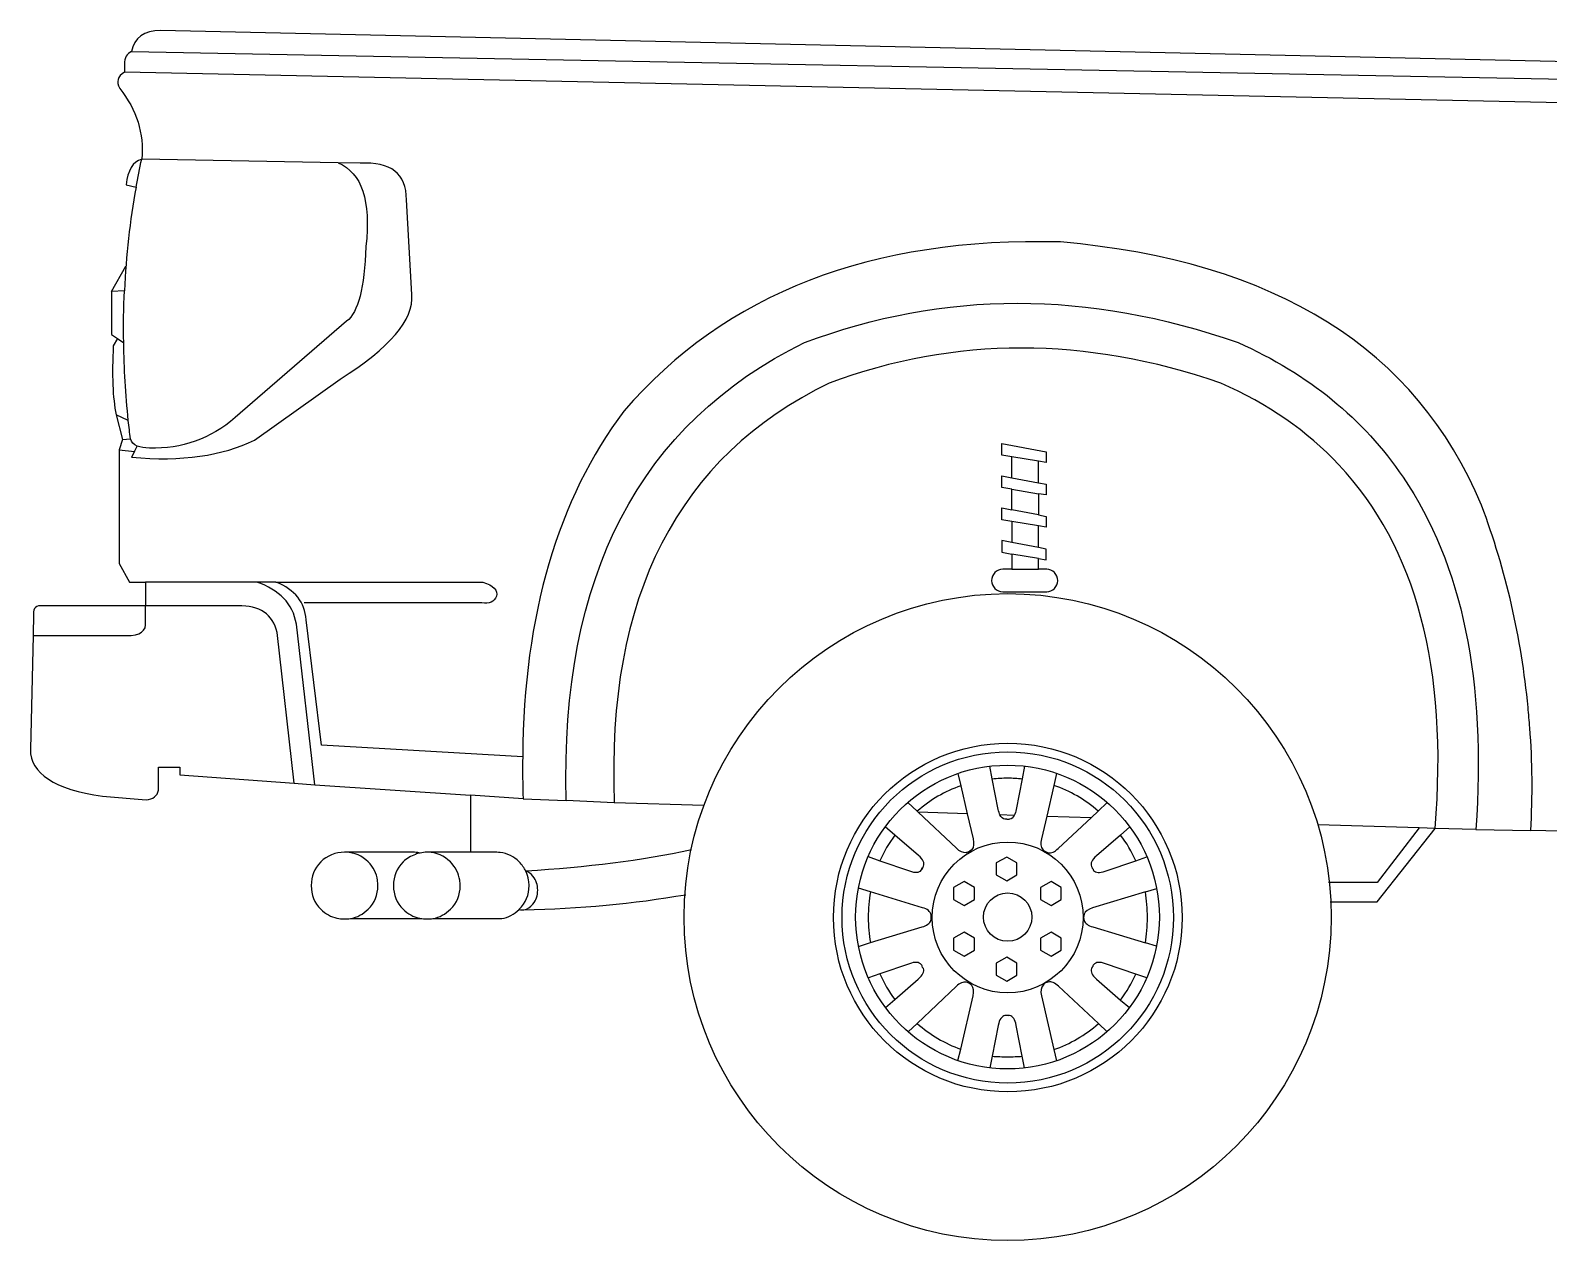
# Model space of a CAD drawing. Header units: metres. Extents: x -4511 to 935, y 0 to 1931.
# Drawn here: x -4511 to -2692, y 0 to 1450 of the extents above; entities that cross this region are included whole.
import ezdxf

# ---------------------------------------------------------------- set-up
doc = ezdxf.new("R2010")
doc.units = ezdxf.units.M
doc.layers.add('ceco.net 247', color=7, linetype='Continuous')

msp = doc.modelspace()

# ---------------------------------------------------------------- linework, layer by layer
at = {"layer": 'ceco.net 247'}
for points in [[(-4390, 1424.5), (-2650.8, 1391.3)], [(-2582.6, 1361.1), (-4398.4, 1399.8)], [(-4142.4, 1291.2), (-4377.7, 1295.8)], [(-4413.8, 1137.2), (-4396.7, 1167.3)], [(-4398.4, 1137.9), (-4413.8, 1137.2)], [(-4413.8, 1137.2), (-4413.8, 1085.5), (-4406.7, 1080.6)], [(-4406.7, 1080.6), (-4399.3, 1075.6)], [(-4393.8, 982.4), (-4408.5, 989.4)], [(-4408.5, 989.4), (-4400.8, 959.7)], [(-4400.8, 959.7), (-4404.6, 947.4)], [(-4404.6, 947.4), (-4404.6, 811), (-4392.5, 788.7), (-4373.1, 788.7)], [(-4404.6, 947.4), (-4386.5, 945.2)], [(-4400.8, 959.7), (-4391.3, 960.3)], [(-4386.5, 945.2), (-4383.2, 951.8)], [(-3335.3, 939), (-3347.2, 941), (-3347.2, 955.1), (-3294.2, 944.9), (-3294.2, 932), (-3303.4, 933.7)], [(-3335.3, 913.9), (-3335.3, 939)], [(-3303.4, 933.7), (-3335.3, 939)], [(-3303.4, 907.8), (-3303.4, 933.7)], [(-3335.3, 900.1), (-3347.2, 902.1), (-3347.2, 916.3), (-3335.3, 913.9)], [(-3335.3, 913.9), (-3303.4, 907.8)], [(-3335.3, 875.6), (-3335.3, 900.1)], [(-3335.3, 900.1), (-3303.4, 894.6)], [(-3303.4, 907.8), (-3294.2, 906), (-3294.2, 893.2), (-3303.4, 894.6)], [(-3303.4, 894.6), (-3303.4, 869.3)], [(-3335.3, 861.6), (-3347.2, 863.6), (-3347.2, 877.8), (-3335.3, 875.6)], [(-3303.4, 869.3), (-3335.3, 875.6)], [(-3335.3, 861.6), (-3335.3, 836.3)], [(-3303.4, 856.3), (-3335.3, 861.6)], [(-3303.4, 869.3), (-3294.2, 867.5), (-3294.2, 854.6), (-3303.4, 856.3)], [(-3303.4, 830.1), (-3303.4, 856.3)], [(-3335.3, 836.3), (-3347.2, 838.5), (-3347.2, 824.6), (-3335.3, 822.4)], [(-3303.4, 830.1), (-3335.3, 836.3)], [(-3335.3, 822.4), (-3335.3, 804.1)], [(-3303.4, 817.1), (-3335.3, 822.4)], [(-3303.4, 817.1), (-3294.2, 815.6), (-3294.2, 828.4), (-3303.4, 830.1)], [(-3335.3, 804.1), (-3303.4, 804.1)], [(-3303.4, 804.1), (-3303.4, 817.1)], [(-4240, 788.7), (-4373.1, 788.7)], [(-4373.1, 788.7), (-4373.1, 760.4)], [(-4216.9, 788.7), (-4240, 788.7)], [(-3358.8, 553), (-3361.4, 568.1)], [(-3320, 568.2), (-3322.8, 553.2)], [(-4194.9, 547.7), (-4170.5, 545.9)], [(-4170.5, 545.9), (-3983.8, 533.6)], [(-3400, 559.3), (-3396.5, 544.6)], [(-3281.6, 559.6), (-3284.7, 545.1)], [(-3920.8, 529.2), (-3983.8, 533.6)], [(-3983.8, 533.6), (-3983.8, 465)], [(-3920.8, 529.2), (-3869.1, 527)], [(-3396.5, 544.6), (-3388.6, 511)], [(-3284.7, 545.1), (-3293.3, 508.3)], [(-3811.5, 524.4), (-3869.1, 527)], [(-3704.2, 520.9), (-3811.5, 524.4)], [(-3448.6, 514.2), (-3459.8, 524.6)], [(-3447.5, 512.9), (-3448.6, 514.2)], [(-3388.7, 511), (-3447.5, 512.9)], [(-3332.4, 509.2), (-3349.4, 509.8)], [(-3239.8, 506.5), (-3231.7, 514.2)], [(-3231.7, 514.2), (-3220.9, 524.6)], [(-3475.2, 485.4), (-3486.8, 495.4)], [(-3293.3, 508.3), (-3239.8, 506.5)], [(-3193.9, 495.3), (-3204.9, 485.7)], [(-2847.2, 494.2), (-2968.6, 498)], [(-2847.2, 494.2), (-2897.3, 428.9), (-2955.6, 428.9)], [(-2953.7, 405.8), (-2897.3, 405.8), (-2828, 493.6)], [(-2828, 493.6), (-2847.2, 494.2)], [(-2779.2, 492.3), (-2828, 493.6)], [(-2779.2, 492.3), (-2713.5, 491)], [(-2499.7, 486.3), (-2713.5, 491)], [(-3983.8, 465), (-4035, 465)], [(-3507.3, 459.8), (-3493.2, 454.8)], [(-3354, 452.2), (-3354, 437.9), (-3341.3, 430.6), (-3329.1, 437.9), (-3329.1, 452.2), (-3341.3, 459.3), (-3354, 452.2), (-3354, 452.2)], [(-3186.6, 454.9), (-3173.3, 459.5)], [(-3917.3, 442.5), (-3917.5, 442.5)], [(-3504.7, 417.5), (-3519, 421.9)], [(-3392.3, 429.8), (-3405, 422.7), (-3405, 408.4), (-3392.3, 401.2), (-3379.9, 408.4), (-3379.9, 422.7), (-3392.3, 429.8), (-3392.3, 429.8)], [(-3301, 422.7), (-3301, 408.4), (-3288.2, 401.2), (-3275.9, 408.4), (-3275.9, 422.7), (-3288.2, 429.8), (-3301, 422.7), (-3301, 422.7)], [(-3175.2, 417.5), (-3161.6, 421.4)], [(-3405, 347.7), (-3392.3, 340.5), (-3379.9, 347.7), (-3379.9, 362), (-3392.3, 369.1), (-3405, 362), (-3405, 347.7), (-3405, 347.7)], [(-3275.9, 362), (-3288.2, 369.1), (-3301, 362), (-3301, 347.7), (-3288.2, 340.5), (-3275.9, 347.7), (-3275.9, 362), (-3275.9, 362)], [(-3518.9, 352.2), (-3504.7, 356.7)], [(-3161.8, 352.3), (-3175.2, 356.3)], [(-3341.3, 339.2), (-3354, 332.1), (-3354, 317.6), (-3341.3, 310.5), (-3329.1, 317.6), (-3329.1, 332.1), (-3341.3, 339.2), (-3341.3, 339.2)], [(-3493.4, 319.3), (-3507, 314.4)], [(-3173.6, 314.6), (-3186.6, 318.9)], [(-3486.6, 279), (-3475.4, 288.4)], [(-3204.9, 287.9), (-3194.2, 278.9)], [(-3448.8, 260), (-3459.5, 249.8)], [(-3221.1, 249.9), (-3231.3, 259.8)], [(-3399.8, 215.4), (-3396.5, 229)], [(-3358.8, 220.6), (-3361.4, 206.6)], [(-3320.2, 206.5), (-3322.8, 220.6)], [(-3284.7, 228.5), (-3281.7, 215.1)]]:
    msp.add_lwpolyline(points, dxfattribs=at)
for centre, radius in [((-3340.2, 387.3), 387.7), ((-3340, 386.8), 208.9), ((-3340.1, 386.9), 198.5), ((-3340.4, 387.4), 182), ((-3340.2, 386.9), 90.4), ((-3340.2, 387.3), 29)]:
    msp.add_circle(centre, radius, dxfattribs=at)
for points, knots in [([(-2648.3, 1412.1), (-2648.3, 1412.1), (-4355.1, 1450), (-4355.1, 1450), (-4374.9, 1449.7), (-4386.5, 1441.2), (-4390, 1424.5)], [0, 0, 0, 0, 1, 1, 1, 2, 2, 2, 2]), ([(-4390, 1424.5), (-4395.8, 1422.3), (-4398.6, 1417.2), (-4398.4, 1409.3), (-4398.4, 1409.3), (-4398.4, 1399.8), (-4398.4, 1399.8)], [0, 0, 0, 0, 1, 1, 1, 2, 2, 2, 2]), ([(-4398.4, 1399.8), (-4406.8, 1394.8), (-4408.7, 1388.4), (-4404.1, 1380.5), (-4383.7, 1354.7), (-4374.9, 1326.4), (-4377.7, 1295.8)], [0, 0, 0, 0, 1, 1, 1, 2, 2, 2, 2]), ([(-4377.7, 1295.8), (-4388.5, 1292.5), (-4394.7, 1282.3), (-4396.4, 1265), (-4396.4, 1265), (-4384.5, 1262.3), (-4384.5, 1262.3)], [0, 0, 0, 0, 1, 1, 1, 2, 2, 2, 2]), ([(-4386.5, 945.2), (-4386.5, 945.2), (-4390, 938.4), (-4390, 938.4), (-4330, 933.1), (-4280.9, 940.1), (-4242.6, 959), (-4242.6, 959), (-4139.9, 1032.1), (-4139.9, 1032.1), (-4080.3, 1069.4), (-4051.7, 1103.1), (-4054.1, 1133.4), (-4054.1, 1133.4), (-4060.5, 1247), (-4060.5, 1247), (-4060.7, 1278.4), (-4079.2, 1292.9), (-4116.2, 1290.7), (-4116.2, 1290.7), (-4142.4, 1291.2), (-4142.4, 1291.2)], [0, 0, 0, 0, 1, 1, 1, 2, 2, 2, 3, 3, 3, 4, 4, 4, 5, 5, 5, 6, 6, 6, 7, 7, 7, 7]), ([(-4142.4, 1291.2), (-4114, 1279.3), (-4103, 1245.8), (-4109.1, 1190.9), (-4110.7, 1141.6), (-4118.4, 1111.9), (-4132.2, 1101.5), (-4132.2, 1101.5), (-4265.7, 985.9), (-4265.7, 985.9), (-4295.5, 960.6), (-4329.7, 948.4), (-4368.3, 949.3), (-4374.4, 949.5), (-4379.3, 950.2), (-4383.2, 951.8)], [0, 0, 0, 0, 1, 1, 1, 2, 2, 2, 3, 3, 3, 4, 4, 4, 5, 5, 5, 5]), ([(-2713.5, 491), (-2711, 532.3), (-2711.3, 573.4), (-2714.6, 614.3), (-2715.2, 622.5), (-2715.9, 630.6), (-2716.7, 638.7), (-2724.5, 721.7), (-2743.1, 802.6), (-2772.4, 880.9), (-2850.5, 1068.4), (-3018.6, 1173.7), (-3276.8, 1196.4), (-3503.8, 1202.5), (-3678.2, 1135), (-3799.9, 993.8), (-3879.5, 888), (-3920, 749.8), (-3921.3, 579.4)], [0, 0, 0, 0, 1, 1, 1, 2, 2, 2, 3, 3, 3, 4, 4, 4, 5, 5, 5, 6, 6, 6, 6]), ([(-3869.1, 527), (-3876.6, 796), (-3781.4, 978.8), (-3583.6, 1075.8), (-3416.7, 1138.7), (-3243.6, 1138.7), (-3064.1, 1075.8), (-2979.6, 1038.2), (-2913.8, 984.5), (-2866.5, 914.6), (-2795.5, 810.3), (-2766.5, 669.5), (-2779.2, 492.3)], [0, 0, 0, 0, 1, 1, 1, 2, 2, 2, 3, 3, 3, 4, 4, 4, 4]), ([(-4406.7, 1080.6), (-4406.7, 1080.6), (-4411.8, 1072.1), (-4411.8, 1072.1), (-4413.6, 1037.1), (-4412.5, 1009.4), (-4408.5, 989.4)], [0, 0, 0, 0, 1, 1, 1, 2, 2, 2, 2]), ([(-2828, 493.6), (-2812.2, 685.6), (-2850.7, 830.8), (-2943.3, 929.3), (-2981.2, 969.8), (-3028.4, 1002.4), (-3084.7, 1027.2), (-3246.9, 1083.3), (-3403.3, 1083.3), (-3553.9, 1027.2), (-3735.6, 939), (-3821.6, 771.4), (-3811.5, 524.4)], [0, 0, 0, 0, 1, 1, 1, 2, 2, 2, 3, 3, 3, 4, 4, 4, 4]), ([(-3335.3, 804.1), (-3335.3, 804.1), (-3346.1, 804.1), (-3346.1, 804.1), (-3349.6, 804.1), (-3352.9, 802.8), (-3355.7, 800.2), (-3358.2, 797.4), (-3359.5, 794.3), (-3359.5, 790.7), (-3359.5, 790.7), (-3359.5, 790.5), (-3359.5, 790.5), (-3359.5, 787), (-3358.2, 783.9), (-3355.7, 781.3), (-3352.9, 778.6), (-3349.6, 777.1), (-3346.1, 777.1), (-3346.1, 777.1), (-3293.3, 777.1), (-3293.3, 777.1), (-3289.8, 777.1), (-3286.7, 778.6), (-3284.1, 781.3), (-3281.4, 783.9), (-3280.1, 787), (-3280.1, 790.5), (-3280.1, 790.5), (-3280.1, 790.7), (-3280.1, 790.7), (-3280.1, 794.3), (-3281.4, 797.4), (-3284.1, 800.2), (-3286.7, 802.8), (-3289.8, 804.1), (-3293.3, 804.1), (-3293.3, 804.1), (-3303.4, 804.1), (-3303.4, 804.1)], [0, 0, 0, 0, 1, 1, 1, 2, 2, 2, 3, 3, 3, 4, 4, 4, 5, 5, 5, 6, 6, 6, 7, 7, 7, 8, 8, 8, 9, 9, 9, 10, 10, 10, 11, 11, 11, 12, 12, 12, 13, 13, 13, 13]), ([(-4170.5, 545.9), (-4170.5, 545.9), (-4192.3, 738.4), (-4192.3, 738.4), (-4196.9, 763), (-4212.9, 779.7), (-4240, 788.7)], [0, 0, 0, 0, 1, 1, 1, 2, 2, 2, 2]), ([(-4216.9, 788.7), (-4216.9, 788.7), (-3969.2, 788.7), (-3969.2, 788.7), (-3956.1, 784.6), (-3950.7, 778.9), (-3952.7, 771.8), (-3955.4, 764.8), (-3961.5, 762.3), (-3970.4, 764.1), (-3970.4, 764.1), (-4183.3, 764.1), (-4183.3, 764.1)], [0, 0, 0, 0, 1, 1, 1, 2, 2, 2, 3, 3, 3, 4, 4, 4, 4]), ([(-3921.3, 579.4), (-3921.3, 579.4), (-4162.4, 593.5), (-4162.4, 593.5), (-4162.4, 593.5), (-4180.8, 743.5), (-4180.8, 743.5), (-4182.1, 764.6), (-4194.1, 779.7), (-4216.9, 788.7)], [0, 0, 0, 0, 1, 1, 1, 2, 2, 2, 3, 3, 3, 3]), ([(-4373.1, 760.4), (-4373.1, 760.4), (-4495.8, 760.4), (-4495.8, 760.4), (-4504.2, 761.1), (-4508.1, 757.9), (-4507.3, 750.7), (-4507.3, 750.7), (-4507.9, 724.7), (-4507.9, 724.7)], [0, 0, 0, 0, 1, 1, 1, 2, 2, 2, 3, 3, 3, 3]), ([(-4507.9, 724.7), (-4507.9, 724.7), (-4396.2, 724.7), (-4396.2, 724.7), (-4379.5, 724.5), (-4371.8, 730.2), (-4373.1, 741.3), (-4373.1, 741.3), (-4373.1, 760.4), (-4373.1, 760.4)], [0, 0, 0, 0, 1, 1, 1, 2, 2, 2, 3, 3, 3, 3]), ([(-4194.9, 547.7), (-4194.9, 547.7), (-4215.6, 728.5), (-4215.6, 728.5), (-4220.6, 750.2), (-4236.3, 760.8), (-4262.5, 760.4), (-4262.5, 760.4), (-4373.1, 760.4), (-4373.1, 760.4)], [0, 0, 0, 0, 1, 1, 1, 2, 2, 2, 3, 3, 3, 3]), ([(-4507.9, 724.7), (-4507.9, 724.7), (-4511.2, 588.4), (-4511.2, 588.4), (-4511.2, 559.3), (-4482.4, 540.6), (-4424.6, 532.1), (-4424.6, 532.1), (-4372.6, 527.9), (-4372.6, 527.9), (-4363.9, 528.6), (-4359, 532.5), (-4357.7, 539.3), (-4357.7, 539.3), (-4357.7, 567), (-4357.7, 567), (-4357.7, 567), (-4332.2, 567), (-4332.2, 567), (-4332.2, 567), (-4332.2, 558), (-4332.2, 558), (-4332.2, 558), (-4194.9, 547.7), (-4194.9, 547.7)], [0, 0, 0, 0, 1, 1, 1, 2, 2, 2, 3, 3, 3, 4, 4, 4, 5, 5, 5, 6, 6, 6, 7, 7, 7, 8, 8, 8, 8]), ([(-3358.8, 553), (-3352.5, 553.8), (-3346.3, 554.1), (-3340.1, 554.1), (-3334.2, 554.1), (-3328.5, 553.8), (-3322.8, 553.2)], [0, 0, 0, 0, 1, 1, 1, 2, 2, 2, 2]), ([(-3349.4, 509.8), (-3350.3, 511.6), (-3350.9, 513.8), (-3351.4, 516.4), (-3351.4, 516.4), (-3358.8, 553), (-3358.8, 553)], [0, 0, 0, 0, 1, 1, 1, 2, 2, 2, 2]), ([(-3322.8, 553.2), (-3322.8, 553.2), (-3330, 516.4), (-3330, 516.4), (-3330.5, 513.6), (-3331.3, 511.2), (-3332.4, 509.2)], [0, 0, 0, 0, 1, 1, 1, 2, 2, 2, 2]), ([(-3388.7, 511), (-3388.7, 511), (-3381.7, 481.2), (-3381.7, 481.2), (-3380.4, 475.6), (-3380.8, 471.4), (-3383, 468.5), (-3384.3, 467), (-3386.3, 465.7), (-3388.7, 464.7), (-3389.2, 464.7), (-3389.6, 464.7), (-3389.9, 464.5), (-3393.8, 464.1), (-3397.6, 465.9), (-3401.5, 469.8), (-3401.5, 469.8), (-3447.5, 512.9), (-3447.5, 512.9)], [0, 0, 0, 0, 1, 1, 1, 2, 2, 2, 3, 3, 3, 4, 4, 4, 5, 5, 5, 6, 6, 6, 6]), ([(-3341, 504.6), (-3341, 504.6), (-3341.3, 504.6), (-3341.3, 504.6), (-3341.9, 504.6), (-3342.6, 504.6), (-3343.4, 504.6), (-3345.9, 505.2), (-3348, 506.8), (-3349.4, 509.8)], [0, 0, 0, 0, 1, 1, 1, 2, 2, 2, 3, 3, 3, 3]), ([(-3341, 504.6), (-3340.6, 504.6), (-3340.4, 504.6), (-3340.2, 504.6), (-3339.5, 504.6), (-3338.8, 504.6), (-3337.9, 504.6)], [0, 0, 0, 0, 1, 1, 1, 2, 2, 2, 2]), ([(-3293.3, 508.3), (-3293.3, 508.3), (-3299.7, 481.2), (-3299.7, 481.2), (-3301, 475.5), (-3300.5, 471.3), (-3298.1, 468.3), (-3296.1, 466.3), (-3293.9, 465), (-3291.7, 464.5), (-3287.8, 463.7), (-3283.8, 465.4), (-3279.6, 469.6), (-3279.6, 469.6), (-3239.8, 506.5), (-3239.8, 506.5)], [0, 0, 0, 0, 1, 1, 1, 2, 2, 2, 3, 3, 3, 4, 4, 4, 5, 5, 5, 5]), ([(-3442.2, 446.3), (-3442.2, 446.3), (-3441.8, 446.5), (-3441.8, 446.5), (-3441.6, 447.1), (-3441.3, 447.6), (-3440.9, 448.3), (-3439.6, 452.2), (-3441.6, 456.4), (-3447, 461.2), (-3447, 461.2), (-3475.2, 485.4), (-3475.2, 485.4)], [0, 0, 0, 0, 1, 1, 1, 2, 2, 2, 3, 3, 3, 4, 4, 4, 4]), ([(-3204.9, 485.7), (-3204.9, 485.7), (-3233.9, 460.8), (-3233.9, 460.8), (-3239.4, 456), (-3241.4, 451.8), (-3239.8, 448), (-3239.6, 447.4), (-3239.2, 446.9), (-3238.9, 446.3), (-3238.9, 446.3), (-3238.9, 446), (-3238.9, 446), (-3238.7, 445.8), (-3238.5, 445.6), (-3238.3, 445.2), (-3238.1, 445), (-3238.1, 444.9), (-3237.9, 444.7), (-3237.8, 444.3), (-3237.4, 443.8), (-3237.2, 443.2), (-3234.8, 440.3), (-3230.1, 440.1), (-3223.3, 442.5), (-3223.3, 442.5), (-3186.6, 454.9), (-3186.6, 454.9)], [0, 0, 0, 0, 1, 1, 1, 2, 2, 2, 3, 3, 3, 4, 4, 4, 5, 5, 5, 6, 6, 6, 7, 7, 7, 8, 8, 8, 9, 9, 9, 9]), ([(-4133.1, 465), (-4133.1, 465), (-4134.7, 465), (-4134.7, 465), (-4145.9, 465), (-4155.3, 461.2), (-4163.2, 453.5), (-4170.9, 445.6), (-4174.7, 436.1), (-4174.7, 425.1), (-4174.7, 413.9), (-4170.9, 404.5), (-4163.2, 396.8), (-4157.5, 391.1), (-4151.1, 387.6), (-4143.9, 386), (-4141, 385.4), (-4137.9, 385.1), (-4134.7, 385.1), (-4132.4, 385.1), (-4130, 385.3), (-4127.6, 385.6)], [0, 0, 0, 0, 1, 1, 1, 2, 2, 2, 3, 3, 3, 4, 4, 4, 5, 5, 5, 6, 6, 6, 7, 7, 7, 7]), ([(-4127.6, 385.6), (-4119.5, 386.9), (-4112.6, 390.8), (-4106.5, 396.8), (-4098.6, 404.5), (-4094.8, 413.9), (-4094.8, 425.1), (-4094.8, 427.2), (-4095, 429.4), (-4095.3, 431.5), (-4096.4, 439.7), (-4100.1, 447.1), (-4106.5, 453.5), (-4113.8, 460.8), (-4122.6, 464.7), (-4133.1, 465)], [0, 0, 0, 0, 1, 1, 1, 2, 2, 2, 3, 3, 3, 4, 4, 4, 5, 5, 5, 5]), ([(-4044, 464.1), (-4045.1, 464.3), (-4046.2, 464.5), (-4047.1, 464.7), (-4048.4, 464.8), (-4049.5, 465), (-4050.8, 465), (-4050.8, 465), (-4133.1, 465), (-4133.1, 465)], [0, 0, 0, 0, 1, 1, 1, 2, 2, 2, 3, 3, 3, 3]), ([(-4044, 464.1), (-4046, 463.7), (-4048, 463.2), (-4049.8, 462.5), (-4055.2, 460.6), (-4060.1, 457.7), (-4064.5, 453.5), (-4072.2, 445.6), (-4076.1, 436.1), (-4076.1, 425.1), (-4076.1, 413.9), (-4072.2, 404.5), (-4064.5, 396.8), (-4058.8, 391.1), (-4052.4, 387.6), (-4045.3, 386), (-4045.3, 386), (-4045.1, 386), (-4045.1, 386), (-4044.5, 385.8), (-4044.2, 385.8), (-4043.8, 385.8)], [0, 0, 0, 0, 1, 1, 1, 2, 2, 2, 3, 3, 3, 4, 4, 4, 5, 5, 5, 6, 6, 6, 7, 7, 7, 7]), ([(-4035, 465), (-4035, 465), (-4036.1, 465), (-4036.1, 465), (-4038.8, 465), (-4041.4, 464.7), (-4044, 464.1)], [0, 0, 0, 0, 1, 1, 1, 2, 2, 2, 2]), ([(-4028.9, 385.6), (-4020.9, 386.9), (-4013.9, 390.8), (-4007.9, 396.8), (-4000, 404.5), (-3996.1, 413.9), (-3996.1, 425.1), (-3996.1, 427.2), (-3996.3, 429.4), (-3996.7, 431.5), (-3998, 439.7), (-4001.6, 447.1), (-4007.9, 453.5), (-4015.4, 461), (-4024.5, 464.8), (-4035, 465)], [0, 0, 0, 0, 1, 1, 1, 2, 2, 2, 3, 3, 3, 4, 4, 4, 5, 5, 5, 5]), ([(-3917.5, 442.5), (-3919.5, 446.3), (-3922, 450), (-3925.5, 453.5), (-3931.9, 459.9), (-3939.6, 463.7), (-3948.4, 464.7), (-3949.7, 464.8), (-3950.8, 465), (-3952.1, 465), (-3952.1, 465), (-3983.8, 465), (-3983.8, 465)], [0, 0, 0, 0, 1, 1, 1, 2, 2, 2, 3, 3, 3, 4, 4, 4, 4]), ([(-3925.7, 396.3), (-3925.7, 396.4), (-3925.7, 396.6), (-3925.5, 396.8), (-3917.6, 404.5), (-3913.6, 413.9), (-3913.6, 425.1), (-3913.6, 427.2), (-3913.8, 429.4), (-3914.2, 431.5), (-3914.7, 435.3), (-3915.8, 439), (-3917.5, 442.3), (-3917.5, 442.3), (-3917.5, 442.5), (-3917.5, 442.5)], [0, 0, 0, 0, 1, 1, 1, 2, 2, 2, 3, 3, 3, 4, 4, 4, 5, 5, 5, 5]), ([(-3919.8, 396.1), (-3915.6, 396.6), (-3912.1, 399), (-3909, 403), (-3905.2, 407.6), (-3903.3, 413.1), (-3903.3, 419.5), (-3903.3, 426), (-3905.2, 431.6), (-3909, 436.2), (-3911.4, 439.4), (-3914.2, 441.4), (-3917.3, 442.5)], [0, 0, 0, 0, 1, 1, 1, 2, 2, 2, 3, 3, 3, 4, 4, 4, 4]), ([(-3493.2, 454.8), (-3493.2, 454.8), (-3457.8, 442.6), (-3457.8, 442.6), (-3451, 440.3), (-3446.2, 440.6), (-3443.7, 443.4)], [0, 0, 0, 0, 1, 1, 1, 2, 2, 2, 2]), ([(-3443.7, 443.4), (-3443.1, 444.3), (-3442.7, 444.9), (-3442.4, 445.4), (-3442.4, 445.6), (-3442.4, 446), (-3442.2, 446.3)], [0, 0, 0, 0, 1, 1, 1, 2, 2, 2, 2]), ([(-3504.7, 417.5), (-3506.4, 407.6), (-3507.3, 397.4), (-3507.3, 386.9), (-3507.3, 376.5), (-3506.4, 366.4), (-3504.7, 356.7)], [0, 0, 0, 0, 1, 1, 1, 2, 2, 2, 2]), ([(-3504.7, 356.7), (-3504.7, 356.7), (-3442.7, 375.5), (-3442.7, 375.5), (-3437.1, 377.2), (-3433.6, 379.8), (-3432.1, 383.2), (-3431.6, 385.1), (-3431.6, 387.1), (-3431.9, 389.5), (-3431.9, 389.7), (-3431.9, 389.7), (-3431.9, 389.9), (-3432.9, 394.1), (-3436.3, 397), (-3442.4, 398.6), (-3442.4, 398.6), (-3504.7, 417.5), (-3504.7, 417.5)], [0, 0, 0, 0, 1, 1, 1, 2, 2, 2, 3, 3, 3, 4, 4, 4, 5, 5, 5, 6, 6, 6, 6]), ([(-3175.2, 417.5), (-3175.2, 417.5), (-3238.5, 398.3), (-3238.5, 398.3), (-3244, 396.8), (-3247.3, 394.4), (-3248.6, 390.9), (-3249.5, 388), (-3249.5, 385.4), (-3248.6, 383.2), (-3247.3, 379.8), (-3244, 377.2), (-3238.3, 375.5), (-3238.3, 375.5), (-3175.2, 356.3), (-3175.2, 356.3)], [0, 0, 0, 0, 1, 1, 1, 2, 2, 2, 3, 3, 3, 4, 4, 4, 5, 5, 5, 5]), ([(-3175.2, 356.3), (-3173.6, 366), (-3172.7, 376.3), (-3172.7, 386.9), (-3172.7, 397.4), (-3173.6, 407.6), (-3175.2, 417.5)], [0, 0, 0, 0, 1, 1, 1, 2, 2, 2, 2]), ([(-4127.6, 385.6), (-4127.6, 385.6), (-4045.1, 385.6), (-4045.1, 385.6), (-4044.7, 385.6), (-4044.3, 385.6), (-4043.8, 385.8)], [0, 0, 0, 0, 1, 1, 1, 2, 2, 2, 2]), ([(-4043.8, 385.8), (-4041.4, 385.3), (-4038.8, 385.1), (-4036.1, 385.1), (-4033.7, 385.1), (-4031.3, 385.3), (-4028.9, 385.6)], [0, 0, 0, 0, 1, 1, 1, 2, 2, 2, 2]), ([(-4028.9, 385.6), (-4028.9, 385.6), (-3946.4, 385.6), (-3946.4, 385.6), (-3938.5, 386.9), (-3931.8, 390.6), (-3925.7, 396.3)], [0, 0, 0, 0, 1, 1, 1, 2, 2, 2, 2]), ([(-3925.7, 396.3), (-3925.7, 396.3), (-3925.5, 396.3), (-3925.5, 396.3), (-3924.4, 396.1), (-3923.3, 396.1), (-3922, 396.1), (-3921.1, 396.1), (-3920.4, 396.1), (-3919.8, 396.1)], [0, 0, 0, 0, 1, 1, 1, 2, 2, 2, 3, 3, 3, 3]), ([(-3442.7, 328.4), (-3442.7, 328.4), (-3442.7, 328.8), (-3442.7, 328.8), (-3442.9, 329.3), (-3443.3, 329.9), (-3443.7, 330.4), (-3446.4, 333.6), (-3451.2, 333.9), (-3458, 331.5), (-3458, 331.5), (-3493.4, 319.3), (-3493.4, 319.3)], [0, 0, 0, 0, 1, 1, 1, 2, 2, 2, 3, 3, 3, 4, 4, 4, 4]), ([(-3186.6, 318.9), (-3186.6, 318.9), (-3222.9, 331.5), (-3222.9, 331.5), (-3229.7, 333.9), (-3234.5, 333.6), (-3237, 330.4), (-3237.4, 329.9), (-3237.8, 329.3), (-3238.1, 328.8), (-3238.1, 328.8), (-3238.3, 328.4), (-3238.3, 328.4), (-3238.3, 328.4), (-3238.3, 328), (-3238.3, 328), (-3238.5, 327.9), (-3238.5, 327.9), (-3238.5, 327.7)], [0, 0, 0, 0, 1, 1, 1, 2, 2, 2, 3, 3, 3, 4, 4, 4, 5, 5, 5, 6, 6, 6, 6]), ([(-3475.4, 288.4), (-3475.4, 288.4), (-3447.3, 313), (-3447.3, 313), (-3441.8, 317.8), (-3439.8, 322), (-3441.1, 325.7)], [0, 0, 0, 0, 1, 1, 1, 2, 2, 2, 2]), ([(-3396.5, 229), (-3396.5, 229), (-3381.7, 292.9), (-3381.7, 292.9), (-3380.4, 298.4), (-3381, 302.6), (-3383.3, 305.3), (-3384.6, 307), (-3386.6, 308.3), (-3389.4, 309.2), (-3393.6, 310.1), (-3397.6, 308.4), (-3401.7, 304.4), (-3401.7, 304.4), (-3448.8, 260), (-3448.8, 260)], [0, 0, 0, 0, 1, 1, 1, 2, 2, 2, 3, 3, 3, 4, 4, 4, 5, 5, 5, 5]), ([(-3231.3, 259.8), (-3231.3, 259.8), (-3279.4, 304.4), (-3279.4, 304.4), (-3283.6, 308.6), (-3287.6, 310.5), (-3291.7, 309.5), (-3291.8, 309.5), (-3291.8, 309.3), (-3292, 309.2), (-3292.6, 309.2), (-3293.1, 309.2), (-3293.3, 309), (-3295.3, 308.3), (-3296.8, 307.2), (-3297.7, 305.9), (-3300.5, 302.9), (-3301, 298.5), (-3299.7, 292.9), (-3299.7, 292.9), (-3284.7, 228.5), (-3284.7, 228.5)], [0, 0, 0, 0, 1, 1, 1, 2, 2, 2, 3, 3, 3, 4, 4, 4, 5, 5, 5, 6, 6, 6, 7, 7, 7, 7]), ([(-3239, 326.8), (-3239.2, 326.6), (-3239.6, 326.2), (-3239.8, 325.7), (-3241.2, 322), (-3239.2, 317.8), (-3233.7, 313), (-3233.7, 313), (-3204.9, 287.9), (-3204.9, 287.9)], [0, 0, 0, 0, 1, 1, 1, 2, 2, 2, 3, 3, 3, 3]), ([(-3341, 269.2), (-3341, 269.2), (-3341.3, 269.2), (-3341.3, 269.2), (-3341.9, 269.2), (-3342.6, 269.2), (-3343.4, 269.2), (-3347.4, 268.6), (-3350.2, 264.6), (-3351.4, 257.5), (-3351.4, 257.5), (-3358.8, 220.6), (-3358.8, 220.6)], [0, 0, 0, 0, 1, 1, 1, 2, 2, 2, 3, 3, 3, 4, 4, 4, 4]), ([(-3337.9, 269.2), (-3338.8, 269.2), (-3339.5, 269.2), (-3340.2, 269.2), (-3340.4, 269.2), (-3340.6, 269.2), (-3341, 269.2)], [0, 0, 0, 0, 1, 1, 1, 2, 2, 2, 2]), ([(-3322.8, 220.6), (-3322.8, 220.6), (-3330, 257.5), (-3330, 257.5), (-3331.3, 264.6), (-3334, 268.6), (-3337.9, 269.2)], [0, 0, 0, 0, 1, 1, 1, 2, 2, 2, 2]), ([(-3358.8, 220.6), (-3352.5, 220.1), (-3346.3, 219.9), (-3340.1, 219.9), (-3334.2, 219.9), (-3328.5, 220.1), (-3322.8, 220.6)], [0, 0, 0, 0, 1, 1, 1, 2, 2, 2, 2])]:
    msp.add_open_spline(points, degree=3, knots=knots, dxfattribs=at)
for points in [[(-4384.5, 1262.3), (-4382.5, 1273.4), (-4380.3, 1284.6), (-4377.7, 1295.8)], [(-4384.5, 1262.3), (-4392, 1221.7), (-4396.6, 1180.3), (-4398.4, 1137.9)], [(-4399.3, 1075.6), (-4399.9, 1096.5), (-4399.5, 1117.2), (-4398.4, 1137.9)], [(-4393.8, 982.4), (-4397.1, 1013.8), (-4399, 1045), (-4399.3, 1075.6)], [(-4391.3, 960.3), (-4392.2, 967.8), (-4392.9, 975.1), (-4393.8, 982.4)], [(-4383.2, 951.8), (-4387.2, 953.7), (-4390, 956.4), (-4391.3, 960.3)], [(-3921.3, 579.4), (-3921.5, 563.1), (-3921.3, 546.3), (-3920.8, 529.2)], [(-3396.5, 544.6), (-3415.4, 538.2), (-3432.7, 527.9), (-3448.6, 514.2)], [(-3231.7, 514.2), (-3247.8, 528.3), (-3265.4, 538.7), (-3284.7, 545.1)], [(-3332.4, 509.2), (-3333.6, 506.5), (-3335.5, 505), (-3337.9, 504.6)], [(-3475.2, 485.4), (-3482.5, 475.8), (-3488.6, 465.6), (-3493.2, 454.8)], [(-3186.6, 454.9), (-3191.5, 465.7), (-3197.6, 476), (-3204.9, 485.7)], [(-3719.1, 467.8), (-3778.5, 455.1), (-3844.5, 446.7), (-3917.3, 442.5)], [(-3443.7, 443.4), (-3443.1, 444.7), (-3442.7, 445.6), (-3442.2, 446.3)], [(-3919.8, 396.1), (-3853.3, 397.4), (-3788.6, 403.4), (-3726, 414.2)], [(-3441.1, 325.7), (-3441.8, 326.6), (-3442.4, 327.5), (-3442.7, 328.4)], [(-3239, 326.8), (-3238.9, 327.1), (-3238.7, 327.5), (-3238.5, 327.7)], [(-3238.5, 327.7), (-3238.7, 327.5), (-3238.9, 327.1), (-3239, 326.8)], [(-3493.4, 319.3), (-3488.6, 308.4), (-3482.5, 298.2), (-3475.4, 288.4)], [(-3204.9, 287.9), (-3197.6, 297.8), (-3191.5, 308.1), (-3186.6, 318.9)], [(-3448.8, 260), (-3432.9, 246.3), (-3415.4, 235.8), (-3396.5, 229)], [(-3337.9, 269.2), (-3339.1, 269), (-3340.1, 269), (-3341, 269.2)], [(-3284.7, 228.5), (-3265.4, 235.3), (-3247.7, 245.7), (-3231.3, 259.8)]]:
    msp.add_open_spline(points, degree=3, dxfattribs=at)

doc.saveas('drawing.dxf')
